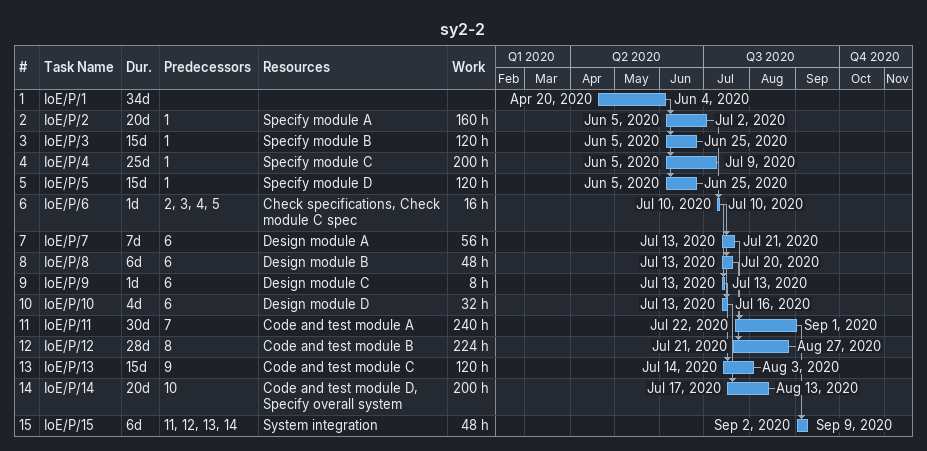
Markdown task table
sy2-2

| ID | Task | Duration | Start | Finish | Predecessors | Resources | Work (h) |
|---|---|---|---|---|---|---|---|
| 1 | IoE/P/1 | 34d | 2020-04-20 | 2020-06-04 |  |  |  |
| 2 | IoE/P/2 | 20d | 2020-06-05 | 2020-07-02 | 1 | Specify module A | 160 |
| 3 | IoE/P/3 | 15d | 2020-06-05 | 2020-06-25 | 1 | Specify module B | 120 |
| 4 | IoE/P/4 | 25d | 2020-06-05 | 2020-07-09 | 1 | Specify module C | 200 |
| 5 | IoE/P/5 | 15d | 2020-06-05 | 2020-06-25 | 1 | Specify module D | 120 |
| 6 | IoE/P/6 | 1d | 2020-07-10 | 2020-07-10 | 2, 3, 4, 5 | Check specifications, Check module C spec | 16 |
| 7 | IoE/P/7 | 7d | 2020-07-13 | 2020-07-21 | 6 | Design module A | 56 |
| 8 | IoE/P/8 | 6d | 2020-07-13 | 2020-07-20 | 6 | Design module B | 48 |
| 9 | IoE/P/9 | 1d | 2020-07-13 | 2020-07-13 | 6 | Design module C | 8 |
| 10 | IoE/P/10 | 4d | 2020-07-13 | 2020-07-16 | 6 | Design module D | 32 |
| 11 | IoE/P/11 | 30d | 2020-07-22 | 2020-09-01 | 7 | Code and test module A | 240 |
| 12 | IoE/P/12 | 28d | 2020-07-21 | 2020-08-27 | 8 | Code and test module B | 224 |
| 13 | IoE/P/13 | 15d | 2020-07-14 | 2020-08-03 | 9 | Code and test module C | 120 |
| 14 | IoE/P/14 | 20d | 2020-07-17 | 2020-08-13 | 10 | Code and test module D, Specify overall system | 200 |
| 15 | IoE/P/15 | 6d | 2020-09-02 | 2020-09-09 | 11, 12, 13, 14 | System integration | 48 |
